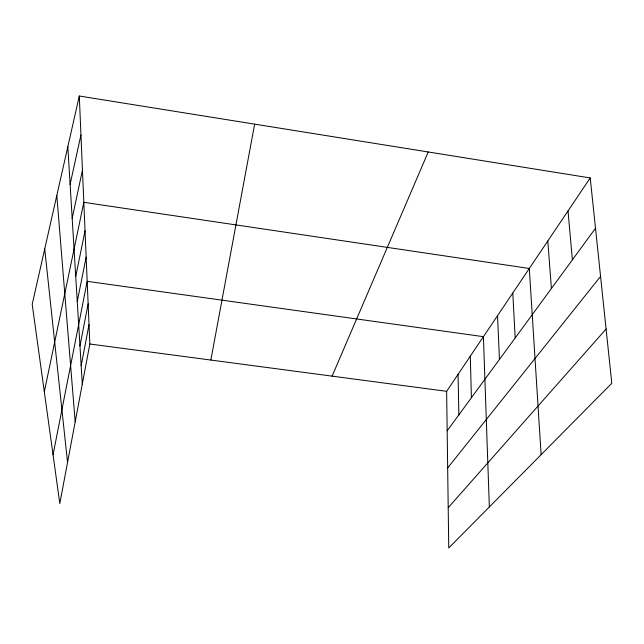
<?xml version="1.0" encoding="UTF-8"?>
<svg xmlns="http://www.w3.org/2000/svg" width="644" height="644" viewBox="0 0 644 644"><rect width="100%" height="100%" fill="white"/><g stroke="black" fill="none" stroke-linecap="round" stroke-linejoin="round"><path stroke-width="0.97" d="M210.846 360.052L254.646 124.139M79.293 96.02L89.846 344.001L59.803 503.528L32.2 304.322L79.293 96.02L590.218 177.945L611.8 383.277L448.747 547.98L446.638 391.327L590.218 177.945M81.168 365.736L89.025 324.608M79.961 345.957L88.139 303.775M53.05 454.761L87.181 281.339L483.419 336.667L489.343 506.973M77.256 301.513L86.151 257.109M75.726 276.445L85.032 230.858M44.323 391.785L83.817 202.321L529.304 268.468L541.113 454.68M72.184 218.308L82.448 170.209M70.107 184.353L80.951 134.942M332.111 376.136L428.228 151.968M447.169 430.828L595.507 228.274M447.669 467.922L600.57 276.397M448.208 507.714L606.093 329.004M89.846 344.001L446.638 391.327M44.718 248.946L67.548 462.416M568.024 210.926L572.395 259.83M56.809 195.486L75.187 421.852M547.811 240.977L551.401 288.504M67.821 146.776L82.295 384.122M512.793 293.004L515.176 337.971M497.546 315.673L499.446 359.449M470.289 356.18L471.408 397.726M458.053 374.349L458.866 414.857"/></g></svg>
